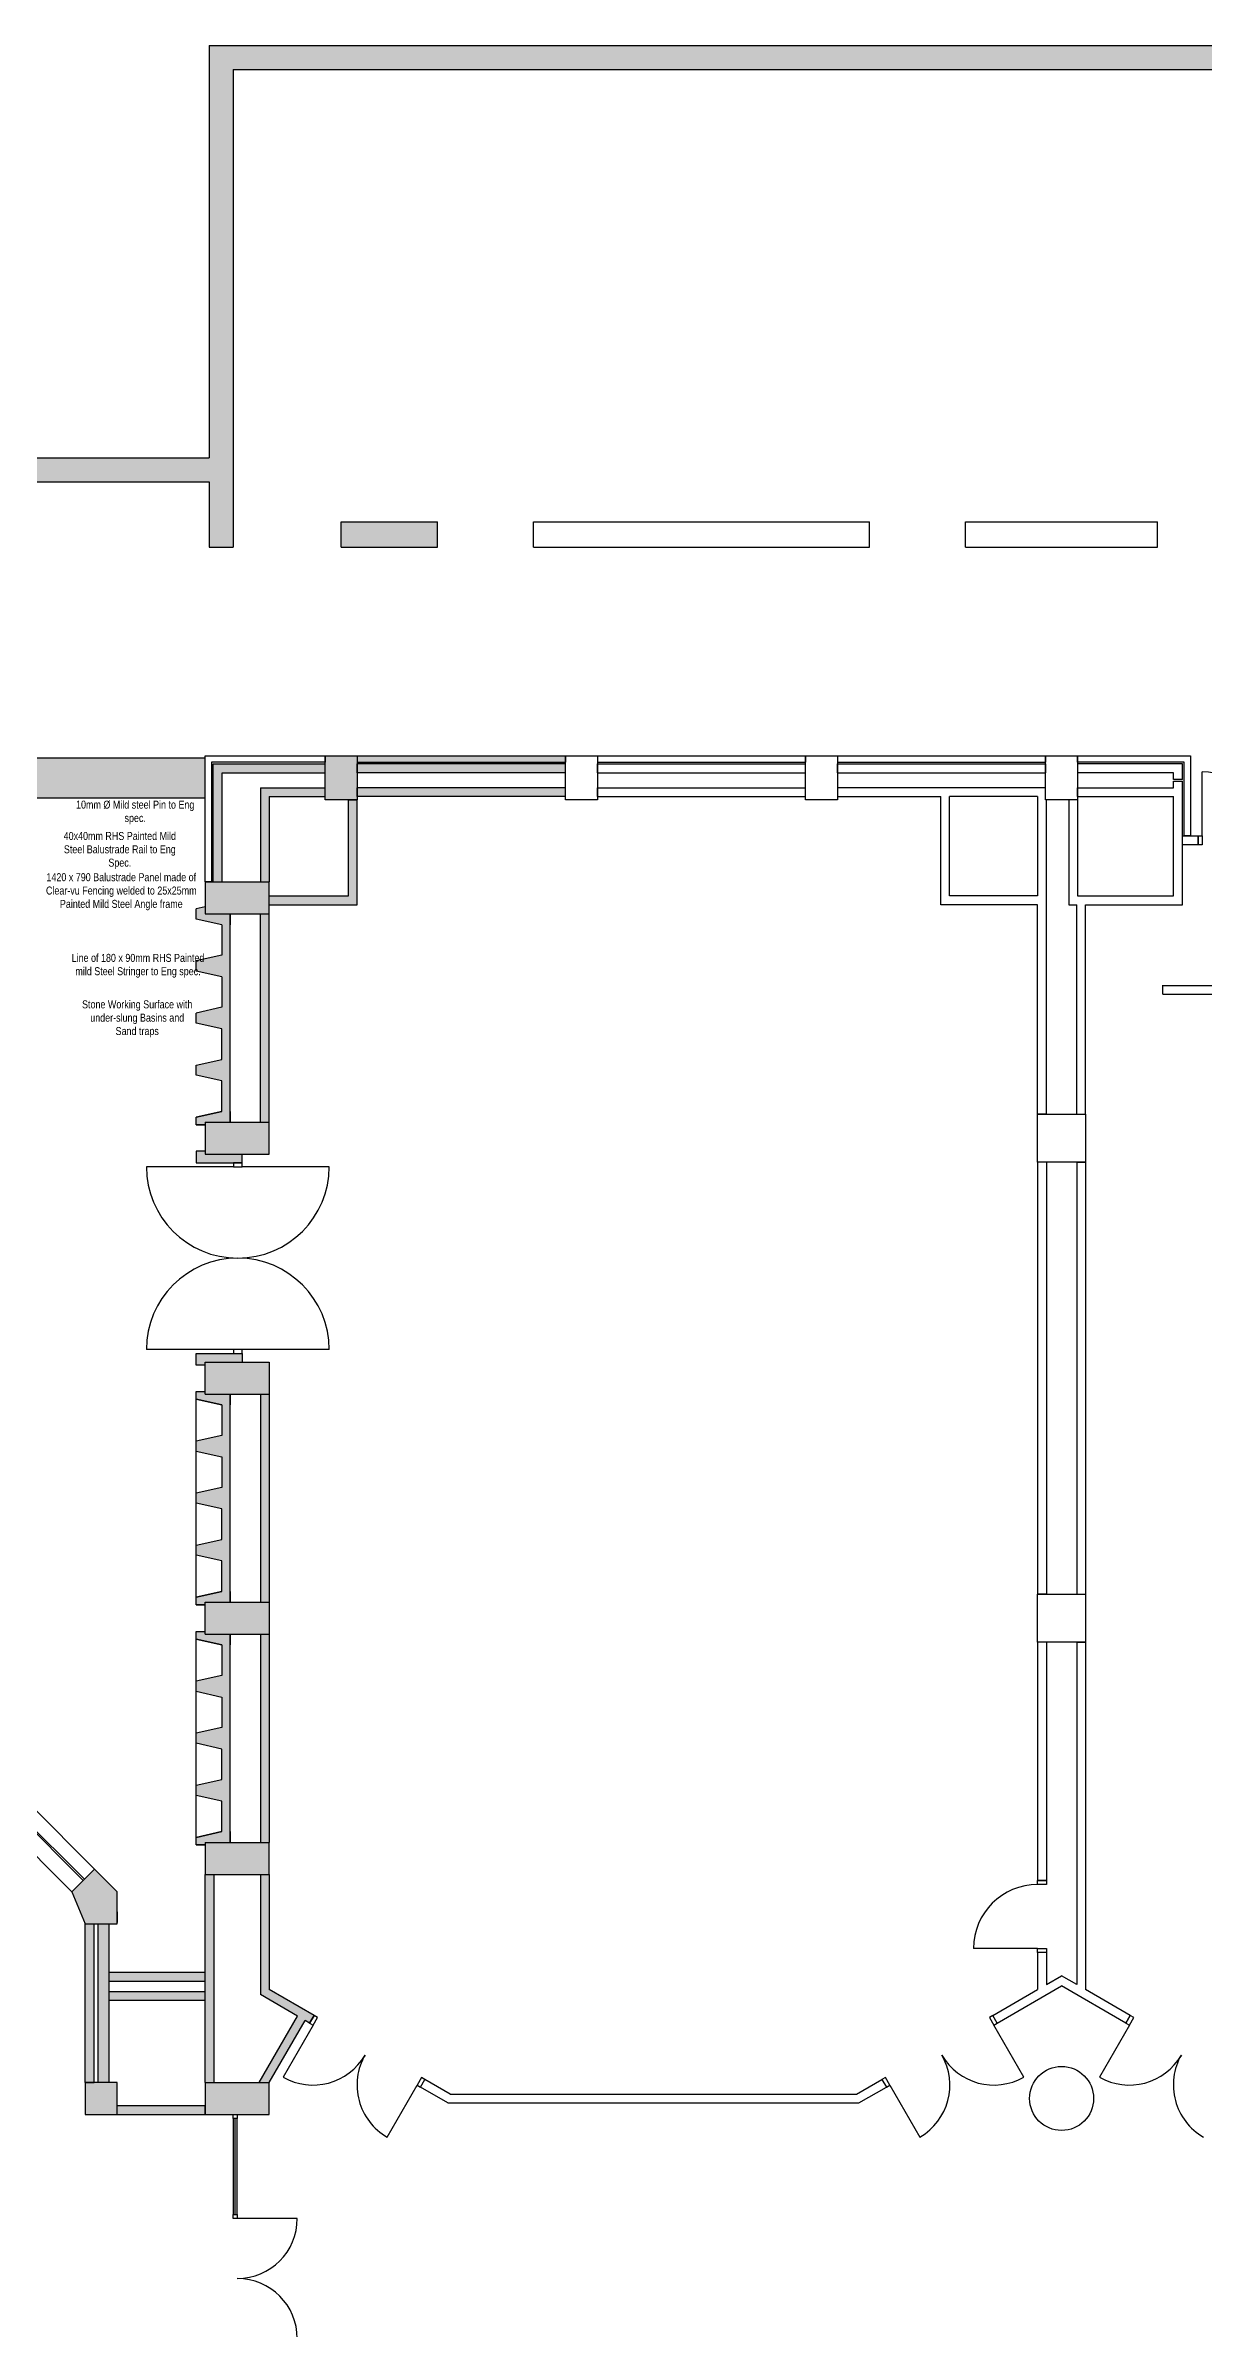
# Model space of a CAD drawing. Header units: millimetres. Extents: x -68315 to 81584, y -44830 to 67795.
# Drawn here: x -25875 to -11409, y 39273 to 67795 of the extents above; entities that cross this region are included whole.
import ezdxf

# ---------------------------------------------------------------- set-up
doc = ezdxf.new("R2010")
doc.units = ezdxf.units.MM
for name, color, linetype in [('BRICK_WALLS_P4', 1, 'Continuous'), ('COLUMNS_P5', 5, 'Continuous'), ('DOORS_P2', 8, 'Continuous'), ('MSA-DIMS20', 8, 'Continuous'), ('MSA-HATCH ELEV1', 252, 'Continuous'), ('MSA-TEXT1', 4, 'Continuous'), ('WINDOWS_P2', 4, 'Continuous')]:
    doc.layers.add(name, color=color, linetype=linetype)
doc.layers.get('0').off()
doc.styles.add('Arial 1in20 2mm', font='arial.ttf', dxfattribs={"width": 0.8, "height": 40})
doc.styles.add('Arial 1in50 2mm', font='arial.ttf', dxfattribs={"width": 0.8, "height": 100})
doc.dimstyles.new('DIM-20', dxfattribs={"dimtxt": 40, "dimasz": 30, "dimexe": 40, "dimexo": 40, "dimgap": 20, "dimtad": 1, "dimdec": 0, "dimrnd": 5, "dimzin": 0, "dimdsep": 46, "dimtxsty": 'Arial 1in20 2mm', "dimblk": 'ARCHTICK', "dimcen": 0.09, "dimdle": 20, "dimclrd": 256, "dimclre": 256, "dimclrt": 256, "dimadec": 0, "dimazin": 0, "dimtfac": 1, "dimtdec": 0, "dimtix": 1, "dimtmove": 2, "dimatfit": 3, "dimfxl": 1, "dimtolj": 1, "dimtzin": 0, "dimarcsym": 0})

# ---------------------------------------------------------------- blocks, each defined once
blk = doc.blocks.new('_ArchTick')
at = {"color": 0, "linetype": 'ByBlock', "const_width": 0.15}
blk.add_lwpolyline([(-0.5, -0.5), (0.5, 0.5)], dxfattribs=at)

msp = doc.modelspace()

# ---------------------------------------------------------------- hatches: boundary and pattern name
at = {"layer": 'MSA-HATCH ELEV1', "ltscale": 0.2}
h = msp.add_hatch(color=256, dxfattribs=at)
h.dxf.hatch_style = 1
h.paths.add_polyline_path([(-48980.6, 37800.5), (-48580.6, 37800.5), (-48580.6, 37910.5), (-48580.6, 38100.5), (-48980.6, 38100.5), (-48980.6, 61545.5), (-46580.6, 61545.5), (-46580.6, 61445.5), (-45680.6, 61445.5), (-45680.6, 61845.5), (-46280.6, 61845.5), (-46280.6, 64445.5), (-45680.6, 64445.5), (-45680.6, 64845.5), (-46280.6, 64845.5), (-46280.6, 66085.5), (-44980.6, 66085.5), (-44980.6, 65685.5), (-41480.6, 65685.5), (-41480.6, 66085.5), (-38880.6, 66085.5), (-38880.6, 65685.5), (-35480.6, 65685.5), (-35480.6, 66085.5), (-34080.6, 66085.5), (-34080.6, 64845.5), (-34680.6, 64845.5), (-34680.6, 64445.5), (-34080.6, 64445.5), (-34080.6, 61845.5), (-34680.6, 61845.5), (-34680.6, 61445.5), (-34080.6, 61445.5), (-34080.6, 60649), (-33780.6, 60649), (-33780.6, 61545.5), (-28030.6, 61545.5), (-28030.6, 62345.5), (-23830.6, 62345.5), (-23830.6, 61530.5), (-23530.6, 61530.5), (-23530.6, 67495.5), (8969.4, 67495.5), (8969.4, 63768.5), (7619.4, 62418.5), (7619.4, 61845.5), (-1780.6, 61845.5), (-1780.6, 61530.5), (13969.4, 61530.5), (13969.4, 63945.5), (9269.4, 63945.5), (9269.4, 67795.5), (-23830.6, 67795.5), (-23830.6, 62645.5), (-28330.6, 62645.5), (-28330.6, 61845.5), (-33780.6, 61845.5), (-33780.6, 66385.5), (-35880.6, 66385.5), (-35880.6, 66085.5), (-38480.6, 66085.5), (-38480.6, 66385.5), (-41880.6, 66385.5), (-41880.6, 66085.5), (-44380.6, 66085.5), (-44380.6, 66385.5), (-46580.6, 66385.5), (-46580.6, 61845.5), (-49280.6, 61845.5), (-49280.6, 37645.5), (-60180.6, 37645.5), (-60180.6, 34445.5), (-59880.6, 34445.5), (-59880.6, 34545.5), (-50580.6, 34545.5), (-50580.6, 34845.5), (-59880.6, 34845.5), (-59880.6, 37345.5), (-48980.6, 37345.5)])
h.paths.add_polyline_path([(7919.4, 61845.5), (7919.4, 62295.5), (9269.4, 63645.5), (13669.4, 63645.5), (13669.4, 61845.5)], flags=16)
h = msp.add_hatch(color=256, dxfattribs=at)
h.dxf.hatch_style = 1
h.paths.add_polyline_path([(-23080.6, 54345.5), (-23880.6, 54345.5), (-23880.6, 53945.5), (-23080.6, 53945.5)])
h.paths.add_polyline_path([(-23568.6, 56945.5), (-23880.6, 56945.5), (-23880.6, 57033.4), (-23995, 57008.2), (-23995, 56882.8), (-23672.6, 56811.7), (-23672.6, 56429.3), (-23995, 56358.2), (-23995, 56232.8), (-23672.6, 56161.7), (-23672.6, 55779.3), (-23995, 55708.2), (-23995, 55582.8), (-23672.6, 55511.7), (-23672.6, 55129.3), (-23995, 55058.2), (-23995, 54932.8), (-23672.6, 54861.7), (-23672.6, 54479.3), (-23995, 54408.2), (-23995, 54312.9), (-23880.6, 54312.9), (-23880.6, 54345.5), (-23568.6, 54345.5)])
h.paths.add_polyline_path([(-23080.6, 57345.5), (-23880.6, 57345.5), (-23880.6, 56945.5), (-23568.6, 56945.5), (-23080.6, 56945.5)])
h.paths.add_polyline_path([(-23670.6, 58710.5), (-22380.6, 58710.5), (-22380.6, 58820.5), (-23780.6, 58820.5), (-23780.6, 57345.5), (-23670.6, 57345.5)])
h.paths.add_polyline_path([(-23080.6, 58412.5), (-22380.6, 58412.5), (-22380.6, 58522.5), (-23190.6, 58522.5), (-23190.6, 57345.5), (-23080.6, 57345.5)], flags=17)
h.paths.add_polyline_path([(-21980.6, 58920.5), (-22380.6, 58920.5), (-22380.6, 58370.5), (-21980.6, 58370.5)])
h.paths.add_polyline_path([(-21980.6, 58370.5), (-22090.6, 58370.5), (-22090.6, 57170.5), (-23080.6, 57170.5), (-23080.6, 57060.5), (-21980.6, 57060.5)])
h.paths.add_polyline_path([(-23080.6, 56945.5), (-23190.6, 56945.5), (-23190.6, 54345.5), (-23080.6, 54345.5)])
h.paths.add_polyline_path([(-20980.6, 61845.5), (-22180.6, 61845.5), (-22180.6, 61530.5), (-20980.6, 61530.5)])
h.paths.add_polyline_path([(-19380.6, 58920.5), (-21980.6, 58920.5), (-21980.6, 58840.5), (-19380.6, 58840.5)])
h.paths.add_polyline_path([(-19380.6, 58820.5), (-21980.6, 58820.5), (-21980.6, 58710.5), (-19380.6, 58710.5)])
h.paths.add_polyline_path([(-19380.6, 58522.5), (-21980.6, 58522.5), (-21980.6, 58412.5), (-19380.6, 58412.5)])
h = msp.add_hatch(color=256, dxfattribs=at)
h.dxf.hatch_style = 1
h.paths.add_polyline_path([(-33780.6, 59749), (-33890.6, 59749), (-34080.6, 59749), (-34080.6, 58845.5), (-33930.6, 58845.5), (-33930.6, 58895.5), (-33780.6, 58895.5)])
h.paths.add_polyline_path([(-28165.6, 58895.5), (-33930.6, 58895.5), (-33930.6, 58845.5), (-33930.6, 58395.5), (-28165.6, 58395.5)])
h.paths.add_polyline_path([(-23880.6, 58895.5), (-26665.6, 58895.5), (-26665.6, 58395.5), (-23880.6, 58395.5)])
h = msp.add_hatch(color=256, dxfattribs=at)
h.dxf.hatch_style = 1
h.paths.add_polyline_path([(-25270.6, 44328.3), (-25380.6, 44328.3), (-25380.6, 42345.5), (-25270.6, 42345.5)])
h.paths.add_polyline_path([(-25080.6, 44328.3), (-25220.6, 44328.3), (-25220.6, 42345.5), (-25080.6, 42345.5)])
h.paths.add_polyline_path([(-23880.6, 43721.9), (-25080.6, 43721.9), (-25080.6, 43611.9), (-23880.6, 43611.9)])
h.paths.add_polyline_path([(-23880.6, 43483.8), (-25080.6, 43483.8), (-25080.6, 43373.8), (-23880.6, 43373.8)])
h.paths.add_polyline_path([(-23770.6, 44945.5), (-23880.6, 44945.5), (-23880.6, 42345.5), (-23770.6, 42345.5)])
h.paths.add_polyline_path([(-23880.6, 42055.5), (-24980.6, 42055.5), (-24980.6, 41945.5), (-23880.6, 41945.5)])
h.paths.add_polyline_path([(-23080.6, 42345.5), (-23880.6, 42345.5), (-23880.6, 41945.5), (-23080.6, 41945.5)])
h.paths.add_polyline_path([(-23080.6, 43505.9), (-23080.6, 44945.5), (-23190.6, 44945.5), (-23190.6, 43442.4), (-22728.4, 43175.5), (-23208.3, 42345.5), (-23080.6, 42345.5), (-22633.2, 43120.5), (-22576.8, 43088), (-22521.8, 43183.2)])
h.paths.add_polyline_path([(-23080.6, 45345.5), (-23880.6, 45345.5), (-23880.6, 44945.5), (-23770.6, 44945.5), (-23080.6, 44945.5)])
h.paths.add_polyline_path([(-23080.6, 47945.5), (-23190.6, 47945.5), (-23190.6, 45345.5), (-23080.6, 45345.5)])
h.paths.add_polyline_path([(-23080.6, 50945.5), (-23190.6, 50945.5), (-23190.6, 48345.5), (-23080.6, 48345.5)])
h.paths.add_polyline_path([(-23568.6, 48479.3), (-23568.6, 50945.5), (-23880.6, 50945.5), (-23880.6, 50978.1), (-23995, 50978.1), (-23995, 50882.8), (-23672.6, 50811.7), (-23672.6, 50429.3), (-23995, 50358.2), (-23995, 50232.8), (-23672.6, 50161.7), (-23672.6, 49779.3), (-23995, 49708.2), (-23995, 49582.8), (-23672.6, 49511.7), (-23672.6, 49129.3), (-23995, 49058.2), (-23995, 48932.8), (-23672.6, 48861.7), (-23672.6, 48479.3), (-23995, 48408.2), (-23995, 48312.9), (-23880.6, 48312.9), (-23880.6, 48345.5), (-23568.6, 48345.5)])
h.paths.add_polyline_path([(-23568.6, 47945.5), (-23880.6, 47945.5), (-23880.6, 47978.1), (-23995, 47978.1), (-23995, 47882.8), (-23672.6, 47811.7), (-23672.6, 47429.3), (-23995, 47358.2), (-23995, 47232.8), (-23672.6, 47161.7), (-23672.6, 46779.3), (-23995, 46708.2), (-23995, 46582.8), (-23672.6, 46511.7), (-23672.6, 46129.3), (-23995, 46058.2), (-23995, 45932.8), (-23672.6, 45861.7), (-23672.6, 45479.3), (-23995, 45408.2), (-23995, 45312.9), (-23880.6, 45312.9), (-23880.6, 45345.5), (-23568.6, 45345.5), (-23568.6, 45479.3)])
h.paths.add_polyline_path([(-23080.6, 48345.5), (-23190.6, 48345.5), (-23880.6, 48345.5), (-23880.6, 47945.5), (-23568.6, 47945.5), (-23080.6, 47945.5)])
h.paths.add_polyline_path([(-23080.6, 51345.5), (-23880.6, 51345.5), (-23880.6, 50945.5), (-23568.6, 50945.5), (-23080.6, 50945.5)])
h.paths.add_polyline_path([(-23419, 51452.9), (-23995, 51452.9), (-23995, 51309.8), (-23880.6, 51309.8), (-23880.6, 51345.5), (-23419, 51345.5)])
h.paths.add_polyline_path([(-23419, 53945.5), (-23880.6, 53945.5), (-23880.6, 53981.1), (-23995, 53981.1), (-23995, 53838.1), (-23419, 53838.1)])
h = msp.add_hatch(color=256, dxfattribs=at)
h.dxf.hatch_style = 1
h.paths.add_polyline_path([(-46580.6, 38100.5), (-46980.6, 38100.5), (-46980.6, 37800.5), (-46580.6, 37800.5)])
h.paths.add_polyline_path([(-45980.6, 38100.5), (-46580.6, 38100.5), (-46580.6, 37800.5), (-45980.6, 37800.5)])
h.paths.add_polyline_path([(-45980.6, 37745.5), (-46580.6, 37745.5), (-46580.6, 37445.5), (-46180.6, 37445.5), (-45980.6, 37445.5)])
h.paths.add_polyline_path([(-33780.6, 38100.5), (-38880.6, 38100.5), (-38880.6, 37800.5), (-33780.6, 37800.5)])
h.paths.add_polyline_path([(-33780.6, 37745.5), (-38880.6, 37745.5), (-38880.6, 37445.5), (-33780.6, 37445.5)])
h.paths.add_polyline_path([(-32480.6, 37845.5), (-32880.6, 37845.5), (-32880.6, 37445.5), (-32770.6, 37445.5), (-32480.6, 37445.5)])
h.paths.add_polyline_path([(-32480.6, 42345.5), (-32880.6, 42345.5), (-32880.6, 41945.5), (-32480.6, 41945.5)])
h.paths.add_polyline_path([(-32640.6, 44328.3), (-32780.6, 44328.3), (-32780.6, 42345.5), (-32640.6, 42345.5)])
h.paths.add_polyline_path([(-32480.6, 44328.3), (-32590.6, 44328.3), (-32590.6, 42345.5), (-32480.6, 42345.5)])
h.paths.add_polyline_path([(-32314.9, 44728.3), (-32597.8, 45011.2), (-32880.6, 44728.3), (-32880.6, 44328.3), (-32480.6, 44328.3)])
h.paths.add_polyline_path([(-31113.5, 46095.5), (-31513.5, 46095.5), (-31796.3, 45812.6), (-31513.5, 45529.8), (-31113.5, 45695.5)])
h.paths.add_polyline_path([(-26747.8, 45995.5), (-31113.5, 45995.5), (-31113.5, 45855.5), (-26747.8, 45855.5)])
h.paths.add_polyline_path([(-26747.8, 45805.5), (-31113.5, 45805.5), (-31113.5, 45695.5), (-26747.8, 45695.5)])
h.paths.add_polyline_path([(-26064.9, 45812.6), (-26347.8, 46095.5), (-26747.8, 46095.5), (-26747.8, 45695.5), (-26347.8, 45529.8)])
h.paths.add_polyline_path([(-26980.6, 42345.5), (-30880.6, 42345.5), (-30880.6, 41945.5), (-26980.6, 41945.5)])
h.paths.add_polyline_path([(-27090.6, 42235.5), (-27090.6, 42055.5), (-30770.6, 42055.5), (-30770.6, 42235.5)], flags=16)
h.paths.add_polyline_path([(-24980.6, 42345.5), (-25380.6, 42345.5), (-25380.6, 41945.5), (-24980.6, 41945.5)])
h = msp.add_hatch(color=256, dxfattribs=at)
h.dxf.hatch_style = 1
h.paths.add_polyline_path([(-24980.6, 44728.3), (-25263.5, 45011.2), (-25546.3, 44728.3), (-25380.6, 44328.3), (-24980.6, 44328.3)])

# ---------------------------------------------------------------- linework, layer by layer
at = {"layer": 'BRICK_WALLS_P4', "linetype": 'Continuous'}
for p, q in [((-23780.6, 58820.5), (-22380.6, 58820.5)), ((-23780.6, 57345.5), (-23780.6, 58820.5)), ((-22380.6, 58710.5), (-22380.6, 58820.5)), ((-19380.6, 58820.5), (-21980.6, 58820.5)), ((-21980.6, 58710.5), (-21980.6, 58820.5)), ((-19380.6, 58710.5), (-19380.6, 58820.5)), ((-18980.6, 58820.5), (-16380.6, 58820.5)), ((-18980.6, 58710.5), (-18980.6, 58820.5)), ((-16380.6, 58710.5), (-16380.6, 58820.5)), ((-15980.6, 58820.5), (-13380.6, 58820.5)), ((-15980.6, 58710.5), (-15980.6, 58820.5)), ((-13380.6, 58820.5), (-13380.6, 58710.5)), ((-12980.6, 58820.5), (-12980.6, 58710.5)), ((-11670.6, 58820.5), (-12980.6, 58820.5)), ((-11670.6, 58626.5), (-11670.6, 58820.5)), ((-23670.6, 58710.5), (-22380.6, 58710.5)), ((-23670.6, 57345.5), (-23670.6, 58710.5)), ((-23190.6, 58522.5), (-22380.6, 58522.5)), ((-23190.6, 58522.5), (-23190.6, 57345.5)), ((-22380.6, 58412.5), (-22380.6, 58522.5)), ((-19380.6, 58710.5), (-21980.6, 58710.5)), ((-19380.6, 58522.5), (-21980.6, 58522.5)), ((-21980.6, 58412.5), (-21980.6, 58522.5)), ((-19380.6, 58412.5), (-19380.6, 58522.5)), ((-18980.6, 58710.5), (-16380.6, 58710.5)), ((-18980.6, 58522.5), (-16380.6, 58522.5)), ((-18980.6, 58412.5), (-18980.6, 58522.5)), ((-16380.6, 58412.5), (-16380.6, 58522.5)), ((-15980.6, 58710.5), (-13380.6, 58710.5)), ((-13380.6, 58522.5), (-15980.6, 58522.5)), ((-13380.6, 58370.5), (-13380.6, 58522.5)), ((-11780.6, 58710.5), (-12980.6, 58710.5)), ((-12980.6, 58412.5), (-12980.6, 58522.5)), ((-12980.6, 58522.5), (-11780.6, 58522.5)), ((-11780.6, 58626.5), (-11780.6, 58710.5)), ((-11670.6, 58626.5), (-11780.6, 58626.5)), ((-11780.6, 58606.5), (-11670.6, 58606.5)), ((-11780.6, 58522.5), (-11780.6, 58606.5)), ((-11670.6, 57060.5), (-11670.6, 58606.5)), ((-23080.6, 58412.5), (-23080.6, 57345.5)), ((-23080.6, 58412.5), (-22380.6, 58412.5)), ((-22090.6, 57170.5), (-22090.6, 58370.5)), ((-22090.6, 58370.5), (-21980.6, 58370.5)), ((-19380.6, 58412.5), (-21980.6, 58412.5)), ((-21980.6, 57060.5), (-21980.6, 58370.5)), ((-18980.6, 58412.5), (-16380.6, 58412.5)), ((-14690.6, 57060.5), (-14690.6, 58412.5)), ((-13480.6, 58412.5), (-14580.6, 58412.5)), ((-14580.6, 57170.5), (-14580.6, 58412.5)), ((-13480.6, 58412.5), (-13480.6, 57170.5)), ((-13370.6, 58370.5), (-13380.6, 58370.5)), ((-13370.6, 54445.5), (-13370.6, 58370.5)), ((-13090.6, 58370.5), (-13090.6, 57060.5)), ((-12980.6, 58370.5), (-13090.6, 58370.5)), ((-12980.6, 58412.5), (-11780.6, 58412.5)), ((-12980.6, 58370.5), (-12980.6, 57170.5)), ((-11780.6, 57170.5), (-11780.6, 58412.5)), ((-23780.6, 57345.5), (-23670.6, 57345.5)), ((-23190.6, 57345.5), (-23080.6, 57345.5)), ((-23080.6, 57170.5), (-22090.6, 57170.5)), ((-23080.6, 57060.5), (-23080.6, 57170.5)), ((-23080.6, 57060.5), (-21980.6, 57060.5)), ((-13480.6, 57060.5), (-14690.6, 57060.5)), ((-13480.6, 57170.5), (-14580.6, 57170.5)), ((-13480.6, 54445.5), (-13480.6, 57060.5)), ((-13090.6, 57060.5), (-12990.6, 57060.5)), ((-12990.6, 54445.5), (-12990.6, 57060.5)), ((-12980.6, 57170.5), (-11780.6, 57170.5)), ((-12880.6, 54445.5), (-12880.6, 57060.5)), ((-12880.6, 57060.5), (-11670.6, 57060.5)), ((-23190.6, 54345.5), (-23190.6, 56945.5)), ((-23190.6, 56945.5), (-23080.6, 56945.5)), ((-23080.6, 54345.5), (-23080.6, 56945.5)), ((-11915.1, 55944.4), (-11915.1, 56054.4)), ((-11915.1, 56050.5), (-10380.6, 56050.5)), ((-9225.6, 55940.5), (-11915.1, 55940.5)), ((-23190.6, 54345.5), (-23080.6, 54345.5)), ((-13370.6, 54445.5), (-13480.6, 54445.5)), ((-12990.6, 54445.5), (-12880.6, 54445.5)), ((-13480.6, 53845.5), (-13480.6, 48445.5)), ((-13370.6, 53845.5), (-13480.6, 53845.5)), ((-13370.6, 53845.5), (-13370.6, 48445.5)), ((-12990.6, 53845.5), (-12990.6, 48445.5)), ((-12990.6, 53845.5), (-12880.6, 53845.5)), ((-12880.6, 53845.5), (-12880.6, 48445.5)), ((-23190.6, 50945.5), (-23190.6, 48345.5)), ((-23190.6, 50945.5), (-23080.6, 50945.5)), ((-23080.6, 50945.5), (-23080.6, 48345.5)), ((-23190.6, 48345.5), (-23080.6, 48345.5)), ((-13370.6, 48445.5), (-13480.6, 48445.5)), ((-12990.6, 48445.5), (-12880.6, 48445.5)), ((-23190.6, 47945.5), (-23190.6, 45345.5)), ((-23190.6, 47945.5), (-23080.6, 47945.5)), ((-23080.6, 47945.5), (-23080.6, 45345.5)), ((-13370.6, 47845.5), (-13480.6, 47845.5)), ((-13480.6, 47845.5), (-13480.6, 44869.4)), ((-13370.6, 47845.5), (-13370.6, 44869.4)), ((-12990.6, 47845.5), (-12990.6, 43569.4)), ((-12990.6, 47845.5), (-12880.6, 47845.5)), ((-12880.6, 47845.5), (-12880.6, 43505.9)), ((-23190.6, 45345.5), (-23080.6, 45345.5)), ((-23880.6, 42345.5), (-23880.6, 44945.5)), ((-23880.6, 44945.5), (-23770.6, 44945.5)), ((-23770.6, 42345.5), (-23770.6, 44945.5)), ((-23190.6, 44945.5), (-23190.6, 43442.4)), ((-23190.6, 44945.5), (-23080.6, 44945.5)), ((-23080.6, 44945.5), (-23080.6, 43505.9)), ((-13370.6, 44869.4), (-13480.6, 44869.4)), ((-25380.6, 42345.5), (-25380.6, 44328.3)), ((-25380.6, 44328.3), (-25270.6, 44328.3)), ((-25270.6, 42345.5), (-25270.6, 44328.3)), ((-13370.6, 43969.4), (-13480.6, 43969.4)), ((-13480.6, 43969.4), (-13480.6, 43505.9)), ((-13370.6, 43969.4), (-13370.6, 43569.4)), ((-25080.6, 43721.9), (-23880.6, 43721.9)), ((-13370.6, 43569.4), (-13180.6, 43679.1)), ((-12990.6, 43569.4), (-13180.6, 43679.1)), ((-25080.6, 43611.9), (-23880.6, 43611.9)), ((-25080.6, 43483.8), (-23880.6, 43483.8)), ((-25080.6, 43373.8), (-23880.6, 43373.8)), ((-22728.4, 43175.5), (-23190.6, 43442.4)), ((-22521.8, 43183.2), (-23080.6, 43505.9)), ((-14039.5, 43183.2), (-13480.6, 43505.9)), ((-13984.5, 43088), (-13180.6, 43552.1)), ((-12376.8, 43088), (-13180.6, 43552.1)), ((-12321.8, 43183.2), (-12880.6, 43505.9)), ((-23208.3, 42345.5), (-22728.4, 43175.5)), ((-23080.6, 42345.5), (-22633.2, 43120.5)), ((-22576.8, 43088), (-22633.2, 43120.5)), ((-22576.8, 43088), (-22521.8, 43183.2)), ((-13984.5, 43088), (-14039.5, 43183.2)), ((-12376.8, 43088), (-12321.8, 43183.2)), ((-25380.6, 42345.5), (-25270.6, 42345.5)), ((-23880.6, 42345.5), (-23770.6, 42345.5)), ((-23208.3, 42345.5), (-23080.6, 42345.5)), ((-21191.1, 42288), (-21136.1, 42383.2)), ((-20849.1, 42090.5), (-21191.1, 42288)), ((-20819.6, 42200.5), (-21136.1, 42383.2)), ((-15741.7, 42200.5), (-15425.1, 42383.2)), ((-15712.2, 42090.5), (-15370.1, 42288)), ((-15425.1, 42383.2), (-15370.1, 42288)), ((-24980.6, 42055.5), (-23880.6, 42055.5)), ((-24980.6, 41945.5), (-23880.6, 41945.5)), ((-23880.6, 41945.5), (-23880.6, 42055.5)), ((-20849.1, 42090.5), (-15712.2, 42090.5)), ((-20819.6, 42200.5), (-15741.7, 42200.5))]:
    msp.add_line(p, q, dxfattribs=at)
for points in [[(-15980.6, 58522.5), (-15980.6, 58412.5), (-14690.6, 58412.5)], [(-11475.6, 57810.5), (-11670.6, 57810.5), (-11670.6, 57920.5), (-11475.6, 57920.5), (-11475.6, 57810.5)]]:
    msp.add_lwpolyline(points, dxfattribs=at)
at = {"layer": 'COLUMNS_P5', "linetype": 'Continuous'}
for p, q in [((-23830.6, 67795.5), (9269.4, 67795.5)), ((-23830.6, 67795.5), (-23830.6, 62645.5)), ((-23530.6, 67495.5), (-23530.6, 61530.5)), ((-23530.6, 67495.5), (8969.4, 67495.5)), ((-28330.6, 62645.5), (-23830.6, 62645.5)), ((-28030.6, 62345.5), (-23830.6, 62345.5)), ((-23830.6, 62345.5), (-23830.6, 61530.5)), ((-22180.6, 61845.5), (-20980.6, 61845.5)), ((-22180.6, 61530.5), (-22180.6, 61845.5)), ((-20980.6, 61530.5), (-20980.6, 61845.5)), ((-19780.6, 61530.5), (-19780.6, 61845.5)), ((-19780.6, 61845.5), (-15580.6, 61845.5)), ((-15580.6, 61530.5), (-15580.6, 61845.5)), ((-14380.6, 61845.5), (-11980.6, 61845.5)), ((-14380.6, 61530.5), (-14380.6, 61845.5)), ((-11980.6, 61530.5), (-11980.6, 61845.5)), ((-23830.6, 61530.5), (-23530.6, 61530.5)), ((-22180.6, 61530.5), (-20980.6, 61530.5)), ((-19780.6, 61530.5), (-15580.6, 61530.5)), ((-14380.6, 61530.5), (-11980.6, 61530.5)), ((-26665.6, 58895.5), (-23880.6, 58895.5)), ((-21980.6, 58920.5), (-19380.6, 58920.5)), ((-21980.6, 58920.5), (-21980.6, 58840.5)), ((-21980.6, 58840.5), (-19380.6, 58840.5)), ((-19380.6, 58920.5), (-19380.6, 58840.5)), ((-18980.6, 58920.5), (-16380.6, 58920.5)), ((-18980.6, 58920.5), (-18980.6, 58840.5)), ((-18980.6, 58840.5), (-16380.6, 58840.5)), ((-16380.6, 58920.5), (-16380.6, 58840.5)), ((-15980.6, 58920.5), (-13380.6, 58920.5)), ((-15980.6, 58920.5), (-15980.6, 58840.5)), ((-15980.6, 58840.5), (-13380.6, 58840.5)), ((-13380.6, 58920.5), (-13380.6, 58840.5)), ((-12980.6, 58840.5), (-12980.6, 58920.5)), ((-26665.6, 58395.5), (-24020.6, 58395.5)), ((-26665.6, 58395.5), (-23880.6, 58395.5)), ((-23880.6, 57345.5), (-23880.6, 56945.5)), ((-23880.6, 57345.5), (-23080.6, 57345.5)), ((-23880.6, 57345.5), (-23880.6, 56945.5)), ((-23880.6, 57345.5), (-23080.6, 57345.5)), ((-23080.6, 56945.5), (-23080.6, 57345.5)), ((-23080.6, 56945.5), (-23080.6, 57345.5)), ((-23880.6, 57033.4), (-23995, 57008.2)), ((-23995, 56882.8), (-23995, 57008.2)), ((-23672.6, 56811.7), (-23995, 56882.8)), ((-23880.6, 56945.5), (-23080.6, 56945.5)), ((-23880.6, 56945.5), (-23080.6, 56945.5)), ((-23672.6, 56811.7), (-23672.6, 56429.3)), ((-23568.6, 56945.5), (-23568.6, 56811.7)), ((-23568.6, 54345.5), (-23568.6, 56945.5)), ((-23672.6, 56429.3), (-23995, 56358.2)), ((-23995, 56232.8), (-23995, 56358.2)), ((-23672.6, 56161.7), (-23995, 56232.8)), ((-23672.6, 56161.7), (-23672.6, 55779.3)), ((-23672.6, 55779.3), (-23995, 55708.2)), ((-23995, 55582.8), (-23995, 55708.2)), ((-23672.6, 55511.7), (-23995, 55582.8)), ((-23672.6, 55129.3), (-23672.6, 55511.7)), ((-23995, 55058.2), (-23672.6, 55129.3)), ((-23995, 54932.8), (-23995, 55058.2)), ((-23672.6, 54861.7), (-23995, 54932.8)), ((-23672.6, 54479.3), (-23672.6, 54861.7)), ((-23995, 54408.2), (-23672.6, 54479.3)), ((-23672.6, 54479.3), (-23995, 54408.2)), ((-23995, 54408.2), (-23672.6, 54479.3)), ((-23568.6, 54479.3), (-23568.6, 54345.5)), ((-23568.6, 54345.5), (-23568.6, 54479.3)), ((-23995, 54312.9), (-23995, 54408.2)), ((-23995, 54312.9), (-23880.6, 54312.9)), ((-23880.6, 54312.9), (-23995, 54312.9)), ((-23880.6, 54345.5), (-23880.6, 53945.5)), ((-23880.6, 54345.5), (-23080.6, 54345.5)), ((-23080.6, 53945.5), (-23080.6, 54345.5)), ((-23880.6, 53981.1), (-23995, 53981.1)), ((-23995, 53981.1), (-23995, 53838.1)), ((-23880.6, 53945.5), (-23080.6, 53945.5)), ((-23419, 53838.1), (-23419, 53945.5)), ((-23995, 53838.1), (-23419, 53838.1)), ((-23995, 51309.8), (-23995, 51452.9)), ((-23995, 51452.9), (-23419, 51452.9)), ((-23880.6, 50945.5), (-23880.6, 51345.5)), ((-23880.6, 51345.5), (-23080.6, 51345.5)), ((-23419, 51452.9), (-23419, 51345.5)), ((-23080.6, 51345.5), (-23080.6, 50945.5)), ((-23880.6, 51309.8), (-23995, 51309.8)), ((-23995, 48312.9), (-23995, 50978.1)), ((-23995, 50978.1), (-23880.6, 50978.1)), ((-23995, 50882.8), (-23672.6, 50811.7)), ((-23672.6, 50811.7), (-23995, 50882.8)), ((-23880.6, 50945.5), (-23080.6, 50945.5)), ((-23672.6, 50811.7), (-23672.6, 50429.3)), ((-23568.6, 48345.5), (-23568.6, 50945.5)), ((-23568.6, 50945.5), (-23568.6, 50811.7)), ((-23672.6, 50429.3), (-23995, 50358.2)), ((-23995, 50232.8), (-23672.6, 50161.7)), ((-23672.6, 50161.7), (-23672.6, 49779.3)), ((-23672.6, 49779.3), (-23995, 49708.2)), ((-23672.6, 49511.7), (-23995, 49582.8)), ((-23672.6, 49129.3), (-23672.6, 49511.7)), ((-23995, 49058.2), (-23672.6, 49129.3)), ((-23672.6, 48861.7), (-23995, 48932.8)), ((-23672.6, 48479.3), (-23672.6, 48861.7)), ((-23995, 48408.2), (-23672.6, 48479.3)), ((-23995, 48408.2), (-23672.6, 48479.3)), ((-23672.6, 48479.3), (-23995, 48408.2)), ((-23995, 48312.9), (-23995, 48408.2)), ((-23880.6, 48312.9), (-23995, 48312.9)), ((-23995, 48312.9), (-23880.6, 48312.9)), ((-23880.6, 47945.5), (-23880.6, 48345.5)), ((-23880.6, 48345.5), (-23080.6, 48345.5)), ((-23568.6, 48345.5), (-23568.6, 48479.3)), ((-23568.6, 48479.3), (-23568.6, 48345.5)), ((-23080.6, 48345.5), (-23080.6, 47945.5)), ((-23995, 47978.1), (-23880.6, 47978.1)), ((-23995, 45312.9), (-23995, 47978.1)), ((-23880.6, 47945.5), (-23080.6, 47945.5)), ((-23568.6, 47945.5), (-23568.6, 47811.7)), ((-23568.6, 45345.5), (-23568.6, 47945.5)), ((-23672.6, 47811.7), (-23995, 47882.8)), ((-23995, 47882.8), (-23672.6, 47811.7)), ((-23672.6, 47811.7), (-23672.6, 47429.3)), ((-23672.6, 47429.3), (-23995, 47358.2)), ((-23995, 47232.8), (-23672.6, 47161.7)), ((-23672.6, 47161.7), (-23672.6, 46779.3)), ((-23672.6, 46779.3), (-23995, 46708.2)), ((-23672.6, 46511.7), (-23995, 46582.8)), ((-23672.6, 46129.3), (-23672.6, 46511.7)), ((-23995, 46058.2), (-23672.6, 46129.3)), ((-23672.6, 45861.7), (-23995, 45932.8)), ((-23672.6, 45479.3), (-23672.6, 45861.7)), ((-23995, 45408.2), (-23672.6, 45479.3)), ((-23672.6, 45479.3), (-23995, 45408.2)), ((-23995, 45408.2), (-23672.6, 45479.3)), ((-23995, 45312.9), (-23995, 45408.2)), ((-23568.6, 45479.3), (-23568.6, 45345.5)), ((-23568.6, 45345.5), (-23568.6, 45479.3)), ((-23995, 45312.9), (-23880.6, 45312.9)), ((-23880.6, 45312.9), (-23995, 45312.9)), ((-23880.6, 45345.5), (-23880.6, 44945.5)), ((-23880.6, 45345.5), (-23080.6, 45345.5)), ((-23080.6, 44945.5), (-23080.6, 45345.5)), ((-25263.5, 45011.2), (-25546.3, 44728.3)), ((-23880.6, 44945.5), (-23080.6, 44945.5)), ((-25220.6, 42345.5), (-25220.6, 44328.3)), ((-25080.6, 42345.5), (-25080.6, 44328.3)), ((-24980.6, 44478.3), (-24980.6, 44345.5)), ((-23880.6, 42345.5), (-23080.6, 42345.5)), ((-23880.6, 42345.5), (-23880.6, 41945.5)), ((-23080.6, 41945.5), (-23080.6, 42345.5)), ((-23880.6, 41945.5), (-23080.6, 41945.5))]:
    msp.add_line(p, q, dxfattribs=at)
for points in [[(-23800.6, 57345.5), (-23880.6, 57345.5), (-23880.6, 58920.5), (-22380.6, 58920.5), (-22380.6, 58840.5), (-23800.6, 58840.5), (-23800.6, 57345.5)], [(-21980.6, 58370.5), (-22380.6, 58370.5), (-22380.6, 58920.5), (-21980.6, 58920.5), (-21980.6, 58370.5)], [(-18980.6, 58370.5), (-19380.6, 58370.5), (-19380.6, 58920.5), (-18980.6, 58920.5), (-18980.6, 58370.5)], [(-15980.6, 58370.5), (-16380.6, 58370.5), (-16380.6, 58920.5), (-15980.6, 58920.5), (-15980.6, 58370.5)], [(-12980.6, 58370.5), (-13380.6, 58370.5), (-13380.6, 58920.5), (-12980.6, 58920.5), (-12980.6, 58370.5)], [(-12980.6, 58920.5), (-11570.6, 58920.5), (-11570.6, 57920.5), (-11650.6, 57920.5), (-11650.6, 58840.5), (-12980.6, 58840.5)], [(-12880.6, 53845.5), (-13480.6, 53845.5), (-13480.6, 54445.5), (-12880.6, 54445.5), (-12880.6, 53845.5)], [(-12880.6, 47845.5), (-13480.6, 47845.5), (-13480.6, 48445.5), (-12880.6, 48445.5), (-12880.6, 47845.5)], [(-24980.6, 44728.3), (-25263.5, 45011.2), (-25546.3, 44728.3), (-25380.6, 44328.3), (-24980.6, 44328.3), (-24980.6, 44728.3)], [(-24980.6, 42345.5), (-25380.6, 42345.5), (-25380.6, 41945.5), (-24980.6, 41945.5), (-24980.6, 42345.5)]]:
    msp.add_lwpolyline(points, dxfattribs=at)
msp.add_circle((-13180.6, 42145.5), 400, dxfattribs=at)
at = {"layer": 'DOORS_P2', "linetype": 'Continuous'}
for p, q in [((-11425.6, 57920.5), (-11425.6, 58720.5)), ((-23529, 53788.1), (-24616.6, 53788.1)), ((-22331.5, 53788.1), (-23419, 53788.1)), ((-23529, 51502.9), (-24616.6, 51502.9)), ((-22331.5, 51502.9), (-23419, 51502.9)), ((-13480.6, 44019.4), (-14280.6, 44019.4)), ((-22533.5, 43063), (-22908.5, 42413.5)), ((-13652.8, 42413.5), (-14027.8, 43063)), ((-12333.5, 43063), (-12708.5, 42413.5)), ((-21609.4, 41663.5), (-21234.4, 42313)), ((-15326.8, 42313), (-14951.8, 41663.5)), ((-23530.6, 41895.5), (-23530.6, 40695.5)), ((-23505.6, 40695.5), (-23505.6, 41895.5)), ((-23480.6, 40695.5), (-23480.6, 41895.5)), ((-22730.6, 40645.5), (-23480.6, 40645.5))]:
    msp.add_line(p, q, dxfattribs=at)
for points in [[(-11475.6, 57920.5), (-11425.6, 57920.5), (-11425.6, 57810.5), (-11475.6, 57810.5), (-11475.6, 57920.5)], [(-23419, 53788.1), (-23419, 53838.1), (-23529, 53838.1), (-23529, 53788.1), (-23419, 53788.1)], [(-23419, 51452.9), (-23419, 51502.9), (-23529, 51502.9), (-23529, 51452.9), (-23419, 51452.9)], [(-13480.6, 44819.4), (-13480.6, 44869.4), (-13370.6, 44869.4), (-13370.6, 44819.4), (-13480.6, 44819.4)], [(-13480.6, 43969.4), (-13480.6, 44019.4), (-13370.6, 44019.4), (-13370.6, 43969.4), (-13480.6, 43969.4)], [(-22533.5, 43063), (-22478.5, 43158.2), (-22521.8, 43183.2), (-22576.8, 43088), (-22533.5, 43063)], [(-13984.5, 43088), (-14039.5, 43183.2), (-14082.8, 43158.2), (-14027.8, 43063), (-13984.5, 43088)], [(-12333.5, 43063), (-12278.5, 43158.2), (-12321.8, 43183.2), (-12376.8, 43088), (-12333.5, 43063)], [(-21191.1, 42288), (-21136.1, 42383.2), (-21179.4, 42408.2), (-21234.4, 42313), (-21191.1, 42288)], [(-15326.8, 42313), (-15381.8, 42408.2), (-15425.1, 42383.2), (-15370.1, 42288), (-15326.8, 42313)], [(-23530.6, 41895.5), (-23530.6, 41945.5), (-23480.6, 41945.5), (-23480.6, 41895.5), (-23530.6, 41895.5)], [(-23530.6, 40645.5), (-23530.6, 40695.5), (-23480.6, 40695.5), (-23480.6, 40645.5), (-23530.6, 40645.5)]]:
    msp.add_lwpolyline(points, dxfattribs=at)
for centre, radius, start, end in [((-11425.6, 57920.5), 800, 0, 90), ((-23474, 53788.1), 1142.6, 180, 0), ((-23474, 51502.9), 1142.6, 0, 180), ((-13480.6, 44019.4), 800, 90, 180), ((-22533.5, 43063), 750, 240.00009, 329.99992), ((-21234.4, 42313), 750, 149.99991, 240.00021), ((-15326.8, 42313), 750, 300, 30), ((-14027.8, 43063), 750, 210, 300), ((-12333.5, 43063), 750, 240, 330), ((-11034.4, 42313), 750, 149.99991, 240.00016), ((-23480.6, 40645.5), 750, 270, 0), ((-23480.6, 39145.5), 750, 0, 90)]:
    msp.add_arc(centre, radius, start, end, dxfattribs=at)
at = {"layer": 'WINDOWS_P2', "linetype": 'Continuous'}
for p, q in [((-25404.9, 44869.7), (-26206.4, 45671.2)), ((-26192.2, 45685.4), (-25390.8, 44883.9)), ((-25263.5, 45011.2), (-26064.9, 45812.6)), ((-25546.3, 44728.3), (-26347.8, 45529.8))]:
    msp.add_line(p, q, dxfattribs=at)

# ---------------------------------------------------------------- texts
at = {"layer": 'MSA-TEXT1', "ltscale": 0.2, "char_height": 100, "attachment_point": 1, "style": 'Arial 1in50 2mm'}
for s, width, insert in [('\\pxqc;10mm %%C Mild steel Pin to Eng spec.', 1609.843, (-25560.8, 58361.8)), ('\\pxqc;40x40mm RHS Painted Mild Steel Balustrade Rail to Eng Spec.', 1680.177, (-25788.2, 57970.5)), ('\\pxqc;1420 x 790 Balustrade Panel made of Clear-vu Fencing welded to 25x25mm Painted Mild Steel Angle frame', 2221.688, (-26040.7, 57455.2)), ('\\pxqc;Line of 180 x 90mm RHS Painted mild Steel Stringer to Eng spec.', 1680.177, (-25560.8, 56447.2)), ('\\pxqc;Stone Working Surface with under-slung Basins and Sand traps', 1379.467, (-25420.2, 55866.5))]:
    msp.add_mtext_dynamic_manual_height_columns(s, width=width, gutter_width=500, heights=[0], dxfattribs=dict(at, insert=insert))

# ---------------------------------------------------------------- leaders
at = {"layer": 'MSA-DIMS20', "ltscale": 0.2, "path_type": 1}
for points in [[(-26555.6, 58358), (-26155.7, 58132.2), (-25772.8, 58339.7), (-25566, 58337.1)], [(-26540.6, 58165.9), (-26127.1, 57860.7), (-25925.9, 57966.1), (-25765.6, 57891.7)], [(-26515.7, 56904.3), (-26273.1, 56908.5), (-26151.9, 56983.8), (-25519.7, 56447.2)], [(-27458.1, 56179.8), (-26173.6, 55863.3), (-26052.4, 55938.5), (-25420.2, 55866.5)]]:
    msp.add_leader(points, dimstyle='DIM-20', override={"dimgap": 20, "dimtad": 0}, dxfattribs=at)

doc.saveas('drawing.dxf')
